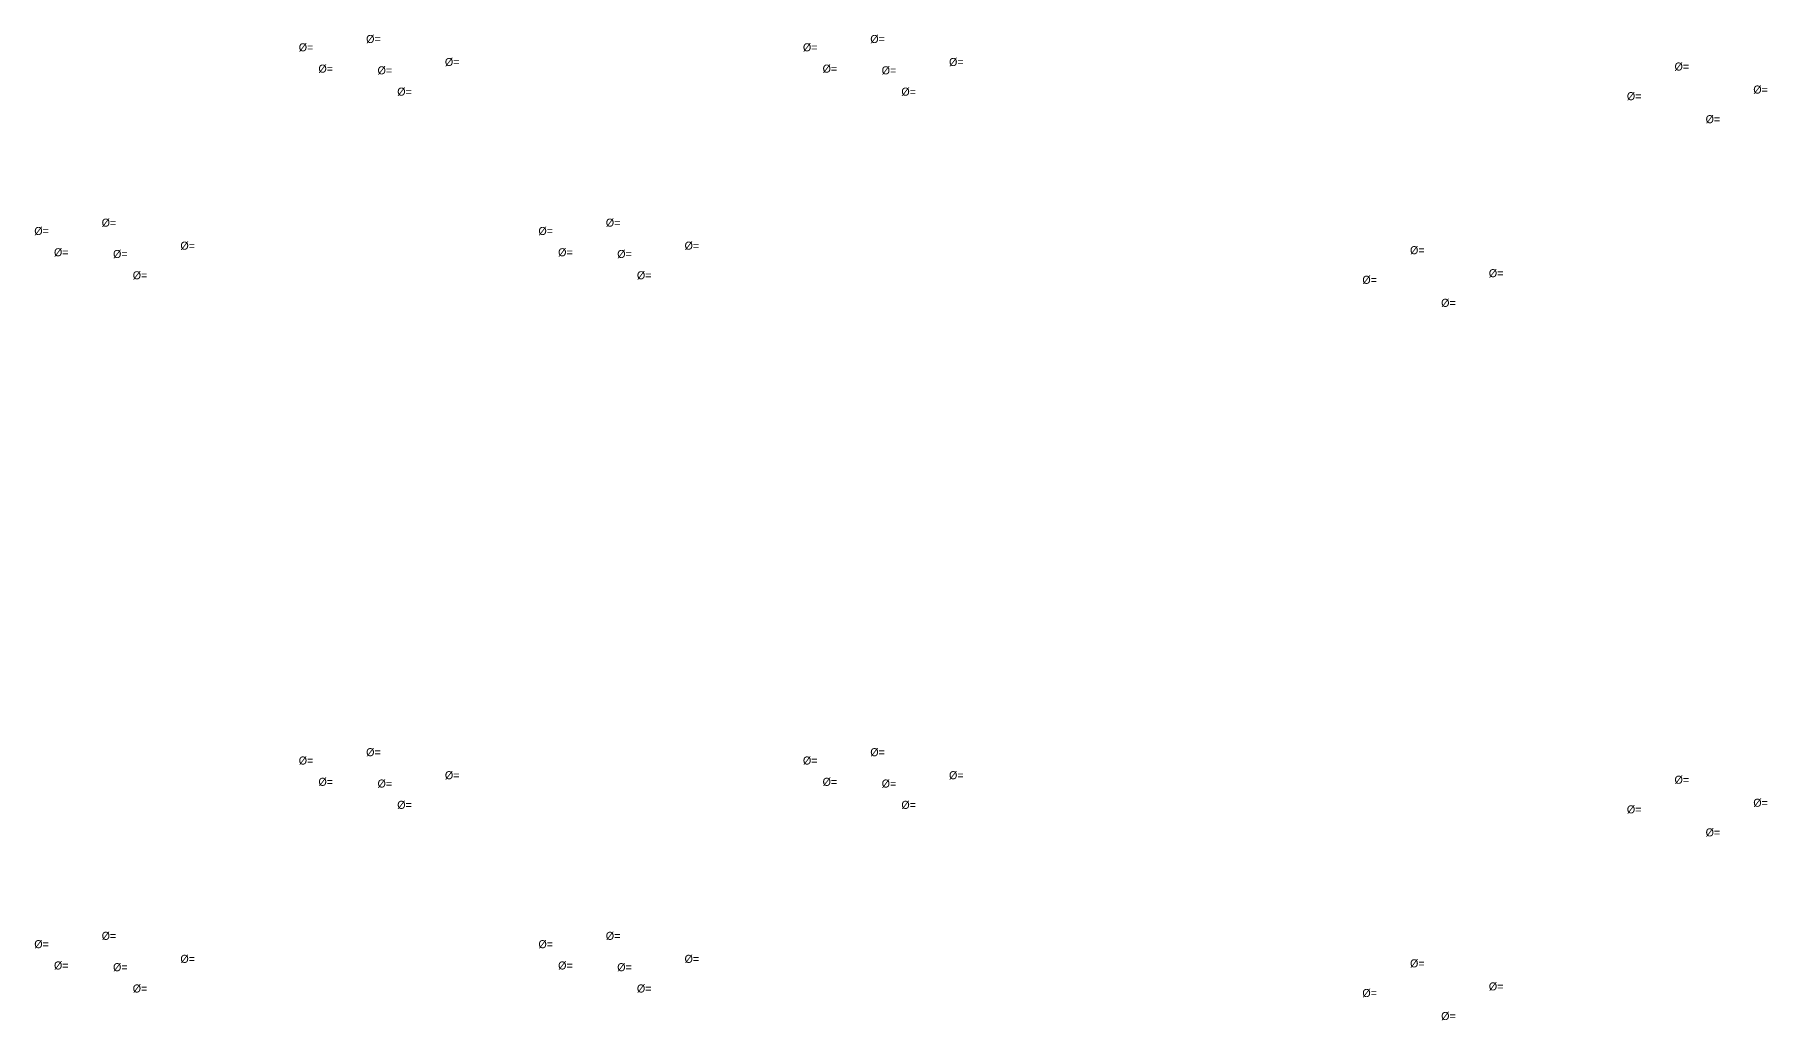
# Model space of a CAD drawing. Extents: x -10 to 10142, y -198 to 739.
# Drawn here: x 2956 to 3678, y -59 to 352 of the extents above; entities that cross this region are included whole.
import ezdxf

# ---------------------------------------------------------------- set-up
doc = ezdxf.new("R2010")
doc.units = 0
doc.layers.get('0').update_dxf_attribs({"color": 8, "linetype": 'CONTINUOUS'})
doc.layers.add('1', color=8, linetype='CONTINUOUS')
doc.styles.add('STYLE103', font='cadt_en.shx', dxfattribs={"bigfont": 'cadt_hz.shx'})
doc.styles.add('STYLE104', font='cadt_en.shx', dxfattribs={"bigfont": 'cadt_hz.shx'})
doc.styles.add('STYLE111', font='cadt_en.shx', dxfattribs={"bigfont": 'cadt_hz.shx'})
doc.styles.add('STYLE112', font='cadt_en.shx', dxfattribs={"bigfont": 'cadt_hz.shx'})
doc.styles.add('STYLE133', font='cadt_en.shx', dxfattribs={"bigfont": 'cadt_hz.shx'})
doc.styles.add('STYLE134', font='cadt_en.shx', dxfattribs={"bigfont": 'cadt_hz.shx'})
doc.styles.add('STYLE141', font='cadt_en.shx', dxfattribs={"bigfont": 'cadt_hz.shx'})
doc.styles.add('STYLE142', font='cadt_en.shx', dxfattribs={"bigfont": 'cadt_hz.shx'})
doc.styles.add('STYLE163', font='cadt_en.shx', dxfattribs={"bigfont": 'cadt_hz.shx'})
doc.styles.add('STYLE164', font='cadt_en.shx', dxfattribs={"bigfont": 'cadt_hz.shx'})
doc.styles.add('STYLE171', font='cadt_en.shx', dxfattribs={"bigfont": 'cadt_hz.shx'})
doc.styles.add('STYLE172', font='cadt_en.shx', dxfattribs={"bigfont": 'cadt_hz.shx'})
doc.styles.add('STYLE193', font='cadt_en.shx', dxfattribs={"bigfont": 'cadt_hz.shx'})
doc.styles.add('STYLE194', font='cadt_en.shx', dxfattribs={"bigfont": 'cadt_hz.shx'})
doc.styles.add('STYLE201', font='cadt_en.shx', dxfattribs={"bigfont": 'cadt_hz.shx'})
doc.styles.add('STYLE202', font='cadt_en.shx', dxfattribs={"bigfont": 'cadt_hz.shx'})
doc.styles.add('STYLE223', font='cadt_en.shx', dxfattribs={"bigfont": 'cadt_hz.shx'})
doc.styles.add('STYLE224', font='cadt_en.shx', dxfattribs={"bigfont": 'cadt_hz.shx'})
doc.styles.add('STYLE231', font='cadt_en.shx', dxfattribs={"bigfont": 'cadt_hz.shx'})
doc.styles.add('STYLE232', font='cadt_en.shx', dxfattribs={"bigfont": 'cadt_hz.shx'})
doc.styles.add('STYLE253', font='cadt_en.shx', dxfattribs={"bigfont": 'cadt_hz.shx'})
doc.styles.add('STYLE254', font='cadt_en.shx', dxfattribs={"bigfont": 'cadt_hz.shx'})
doc.styles.add('STYLE261', font='cadt_en.shx', dxfattribs={"bigfont": 'cadt_hz.shx'})
doc.styles.add('STYLE262', font='cadt_en.shx', dxfattribs={"bigfont": 'cadt_hz.shx'})
doc.styles.add('STYLE283', font='cadt_en.shx', dxfattribs={"bigfont": 'cadt_hz.shx'})
doc.styles.add('STYLE284', font='cadt_en.shx', dxfattribs={"bigfont": 'cadt_hz.shx'})
doc.styles.add('STYLE291', font='cadt_en.shx', dxfattribs={"bigfont": 'cadt_hz.shx'})
doc.styles.add('STYLE292', font='cadt_en.shx', dxfattribs={"bigfont": 'cadt_hz.shx'})
doc.styles.add('STYLE313', font='cadt_en.shx', dxfattribs={"bigfont": 'cadt_hz.shx'})
doc.styles.add('STYLE314', font='cadt_en.shx', dxfattribs={"bigfont": 'cadt_hz.shx'})
doc.styles.add('STYLE321', font='cadt_en.shx', dxfattribs={"bigfont": 'cadt_hz.shx'})
doc.styles.add('STYLE322', font='cadt_en.shx', dxfattribs={"bigfont": 'cadt_hz.shx'})
doc.styles.add('STYLE343', font='cadt_en.shx', dxfattribs={"bigfont": 'cadt_hz.shx'})
doc.styles.add('STYLE344', font='cadt_en.shx', dxfattribs={"bigfont": 'cadt_hz.shx'})
doc.styles.add('STYLE351', font='cadt_en.shx', dxfattribs={"bigfont": 'cadt_hz.shx'})
doc.styles.add('STYLE352', font='cadt_en.shx', dxfattribs={"bigfont": 'cadt_hz.shx'})
doc.styles.add('STYLE373', font='cadt_en.shx', dxfattribs={"bigfont": 'cadt_hz.shx'})
doc.styles.add('STYLE374', font='cadt_en.shx', dxfattribs={"bigfont": 'cadt_hz.shx'})
doc.styles.add('STYLE381', font='cadt_en.shx', dxfattribs={"bigfont": 'cadt_hz.shx'})
doc.styles.add('STYLE382', font='cadt_en.shx', dxfattribs={"bigfont": 'cadt_hz.shx'})
doc.styles.add('STYLE403', font='cadt_en.shx', dxfattribs={"bigfont": 'cadt_hz.shx'})
doc.styles.add('STYLE404', font='cadt_en.shx', dxfattribs={"bigfont": 'cadt_hz.shx'})
doc.styles.add('STYLE411', font='cadt_en.shx', dxfattribs={"bigfont": 'cadt_hz.shx'})
doc.styles.add('STYLE412', font='cadt_en.shx', dxfattribs={"bigfont": 'cadt_hz.shx'})
doc.styles.add('STYLE43', font='cadt_en.shx', dxfattribs={"bigfont": 'cadt_hz.shx'})
doc.styles.add('STYLE433', font='cadt_en.shx', dxfattribs={"bigfont": 'cadt_hz.shx'})
doc.styles.add('STYLE434', font='cadt_en.shx', dxfattribs={"bigfont": 'cadt_hz.shx'})
doc.styles.add('STYLE44', font='cadt_en.shx', dxfattribs={"bigfont": 'cadt_hz.shx'})
doc.styles.add('STYLE441', font='cadt_en.shx', dxfattribs={"bigfont": 'cadt_hz.shx'})
doc.styles.add('STYLE442', font='cadt_en.shx', dxfattribs={"bigfont": 'cadt_hz.shx'})
doc.styles.add('STYLE463', font='cadt_en.shx', dxfattribs={"bigfont": 'cadt_hz.shx'})
doc.styles.add('STYLE464', font='cadt_en.shx', dxfattribs={"bigfont": 'cadt_hz.shx'})
doc.styles.add('STYLE471', font='cadt_en.shx', dxfattribs={"bigfont": 'cadt_hz.shx'})
doc.styles.add('STYLE472', font='cadt_en.shx', dxfattribs={"bigfont": 'cadt_hz.shx'})
doc.styles.add('STYLE493', font='cadt_en.shx', dxfattribs={"bigfont": 'cadt_hz.shx'})
doc.styles.add('STYLE494', font='cadt_en.shx', dxfattribs={"bigfont": 'cadt_hz.shx'})
doc.styles.add('STYLE501', font='cadt_en.shx', dxfattribs={"bigfont": 'cadt_hz.shx'})
doc.styles.add('STYLE502', font='cadt_en.shx', dxfattribs={"bigfont": 'cadt_hz.shx'})
doc.styles.add('STYLE51', font='cadt_en.shx', dxfattribs={"bigfont": 'cadt_hz.shx'})
doc.styles.add('STYLE52', font='cadt_en.shx', dxfattribs={"bigfont": 'cadt_hz.shx'})
doc.styles.add('STYLE73', font='cadt_en.shx', dxfattribs={"bigfont": 'cadt_hz.shx'})
doc.styles.add('STYLE74', font='cadt_en.shx', dxfattribs={"bigfont": 'cadt_hz.shx'})
doc.styles.add('STYLE81', font='cadt_en.shx', dxfattribs={"bigfont": 'cadt_hz.shx'})
doc.styles.add('STYLE82', font='cadt_en.shx', dxfattribs={"bigfont": 'cadt_hz.shx'})

msp = doc.modelspace()

# ---------------------------------------------------------------- texts
at = {"char_height": 3.333333, "attachment_point": 7}
for insert, style in [((3094.26345, 348.04675), 'STYLE134'), ((3304.26345, 348.04675), 'STYLE164'), ((3074.4044, 335.70699), 'STYLE314'), ((3127.07395, 338.46055), 'STYLE142'), ((3284.4044, 335.70699), 'STYLE344'), ((3337.07395, 338.46055), 'STYLE172'), ((3639.26484, 336.57629), 'STYLE194'), ((3107.21491, 326.12079), 'STYLE322'), ((3317.21491, 326.12079), 'STYLE352'), ((3619.40579, 324.23653), 'STYLE374'), ((3672.07535, 326.99009), 'STYLE202'), ((3652.2163, 314.65033), 'STYLE382'), ((2984.09571, 271.56993), 'STYLE133'), ((3194.09571, 271.56993), 'STYLE163'), ((2964.23667, 259.23017), 'STYLE313'), ((3016.90622, 261.98372), 'STYLE141'), ((3174.23667, 259.23017), 'STYLE343'), ((3226.90622, 261.98372), 'STYLE171'), ((3529.09711, 260.09947), 'STYLE193'), ((2997.04717, 249.64396), 'STYLE321'), ((3207.04717, 249.64396), 'STYLE351'), ((3561.90761, 250.51326), 'STYLE201'), ((3509.23806, 247.75971), 'STYLE373'), ((3542.04857, 238.1735), 'STYLE381'), ((3094.26345, 51.04675), 'STYLE44'), ((3304.26345, 51.04675), 'STYLE74'), ((3127.07395, 41.46055), 'STYLE52'), ((3337.07395, 41.46055), 'STYLE82'), ((3074.4044, 38.70699), 'STYLE224'), ((3284.4044, 38.70699), 'STYLE254'), ((3639.26484, 39.57629), 'STYLE104'), ((3107.21491, 29.12079), 'STYLE232'), ((3317.21491, 29.12079), 'STYLE262'), ((3619.40579, 27.23653), 'STYLE284'), ((3672.07535, 29.99009), 'STYLE112'), ((3652.2163, 17.65033), 'STYLE292'), ((2984.09571, -25.43007), 'STYLE43'), ((3194.09571, -25.43007), 'STYLE73'), ((2964.23667, -37.76983), 'STYLE223'), ((3016.90622, -35.01628), 'STYLE51'), ((3174.23667, -37.76983), 'STYLE253'), ((3226.90622, -35.01628), 'STYLE81'), ((3529.09711, -36.90053), 'STYLE103'), ((3561.90761, -46.48674), 'STYLE111'), ((2997.04717, -47.35604), 'STYLE231'), ((3207.04717, -47.35604), 'STYLE261'), ((3509.23806, -49.24029), 'STYLE283'), ((3542.04857, -58.8265), 'STYLE291')]:
    msp.add_mtext('%%c=', dxfattribs=dict(at, insert=insert, style=style))
at = {"layer": '1', "char_height": 3.333333, "attachment_point": 7}
for insert, style in [((3066.20349, 344.57566), 'STYLE434'), ((3276.20349, 344.57566), 'STYLE464'), ((3099.014, 334.98946), 'STYLE442'), ((3309.014, 334.98946), 'STYLE472'), ((2956.03576, 268.09884), 'STYLE433'), ((3166.03576, 268.09884), 'STYLE463'), ((2988.84627, 258.51263), 'STYLE441'), ((3198.84627, 258.51263), 'STYLE471'), ((3066.20349, 47.57566), 'STYLE404'), ((3276.20349, 47.57566), 'STYLE494'), ((3099.014, 37.98946), 'STYLE412'), ((3309.014, 37.98946), 'STYLE502'), ((2956.03576, -28.90116), 'STYLE403'), ((3166.03576, -28.90116), 'STYLE493'), ((2988.84627, -38.48737), 'STYLE411'), ((3198.84627, -38.48737), 'STYLE501')]:
    msp.add_mtext('%%c=', dxfattribs=dict(at, insert=insert, style=style))

doc.saveas('drawing.dxf')
